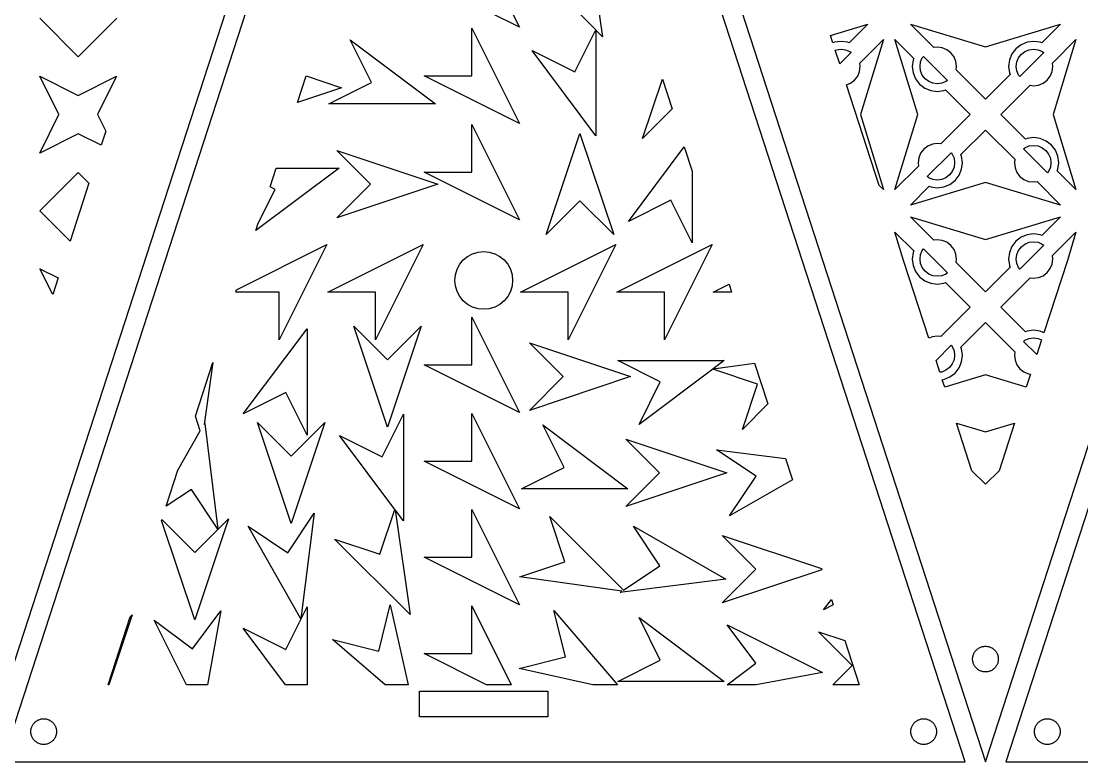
# Model space of a CAD drawing. Header units: metres. Extents: x 20 to 1108, y 20 to 485.
# Drawn here: x 726.4 to 891.5, y 253.8 to 369.2 of the extents above; entities that cross this region are included whole.
import ezdxf

# ---------------------------------------------------------------- set-up
doc = ezdxf.new("R2010")
doc.units = ezdxf.units.M

msp = doc.modelspace()

# ---------------------------------------------------------------- linework, layer by layer
for p, q in [((720.235, 253.826), (795.235, 484.652)), ((798.389, 484.652), (723.389, 253.826)), ((873.389, 253.826), (798.389, 484.652)), ((801.544, 484.652), (876.544, 253.826)), ((876.544, 253.826), (951.544, 484.652)), ((954.698, 484.652), (879.698, 253.826)), ((796.534, 383.108), (803.958, 368.257)), ((814.563, 383.217), (816.911, 366.782)), ((815.832, 367.861), (805.172, 378.523)), ((803.958, 368.257), (789.109, 375.683)), ((735.235, 363.661), (729.244, 369.652)), ((741.226, 369.652), (735.235, 363.661)), ((852.395, 366.981), (858.232, 368.745)), ((858.232, 368.745), (855.305, 365.819)), ((868.516, 365.085), (864.855, 368.745)), ((864.855, 368.745), (876.541, 365.212)), ((876.547, 365.212), (888.232, 368.745)), ((888.232, 368.745), (885.305, 365.819)), ((796.534, 360.683), (796.534, 368.108)), ((796.534, 368.108), (803.958, 353.258)), ((812.559, 361.317), (815.832, 367.861)), ((816.911, 366.782), (815.88, 367.814)), ((815.88, 367.814), (815.88, 351.355)), ((852.774, 365.815), (852.395, 366.981)), ((780.899, 359.656), (777.579, 366.297)), ((777.579, 366.297), (790.86, 356.335)), ((853.033, 365.922), (852.774, 365.815)), ((854.044, 366.056), (853.033, 365.922)), ((855.055, 365.922), (854.044, 366.056)), ((855.305, 365.819), (855.055, 365.922)), ((856.977, 362.682), (860.637, 366.342)), ((860.637, 366.342), (857.103, 354.655)), ((865.984, 354.655), (862.451, 366.342)), ((862.451, 366.342), (865.378, 363.413)), ((869.044, 365.155), (868.516, 365.085)), ((869.821, 365.053), (869.044, 365.155)), ((876.541, 365.212), (876.541, 365.21)), ((876.541, 365.21), (876.544, 365.211)), ((876.544, 365.211), (876.547, 365.21)), ((876.547, 365.21), (876.547, 365.212)), ((882.093, 365.532), (881.283, 364.912)), ((883.033, 365.922), (882.093, 365.532)), ((884.044, 366.056), (883.033, 365.922)), ((885.055, 365.922), (884.044, 366.056)), ((885.305, 365.819), (885.055, 365.922)), ((886.977, 362.682), (890.637, 366.342)), ((890.637, 366.342), (887.103, 354.655)), ((805.919, 364.636), (812.559, 361.317)), ((815.88, 351.355), (805.919, 364.636)), ((853.144, 364.675), (853.347, 364.758)), ((853.836, 362.549), (853.144, 364.675)), ((853.347, 364.758), (854.044, 364.85)), ((855.609, 364.321), (853.836, 362.549)), ((854.044, 364.85), (854.741, 364.758)), ((854.741, 364.758), (855.393, 364.488)), ((855.393, 364.488), (855.609, 364.321)), ((865.378, 363.413), (865.274, 363.162)), ((866.438, 362.85), (866.708, 363.501)), ((866.708, 363.501), (866.875, 363.718)), ((866.875, 363.718), (870.609, 359.983)), ((870.545, 364.753), (869.821, 365.053)), ((871.168, 364.277), (870.545, 364.753)), ((871.644, 363.653), (871.168, 364.277)), ((871.944, 362.93), (871.644, 363.653)), ((880.663, 364.104), (880.273, 363.162)), ((881.283, 364.912), (880.663, 364.104)), ((881.438, 362.85), (881.708, 363.501)), ((881.708, 363.501), (882.137, 364.06)), ((885.609, 364.321), (881.874, 360.586)), ((882.137, 364.06), (882.695, 364.488)), ((882.695, 364.488), (883.347, 364.758)), ((883.347, 364.758), (884.044, 364.85)), ((884.044, 364.85), (884.741, 364.758)), ((884.741, 364.758), (885.393, 364.488)), ((885.393, 364.488), (885.609, 364.321)), ((856.944, 361.374), (857.047, 362.152)), ((857.047, 362.152), (856.977, 362.682)), ((865.274, 363.162), (865.141, 362.152)), ((865.141, 362.152), (865.274, 361.142)), ((866.347, 362.152), (866.438, 362.85)), ((866.438, 361.454), (866.347, 362.152)), ((872.047, 362.152), (871.944, 362.93)), ((871.977, 361.623), (872.047, 362.152)), ((880.273, 363.162), (880.141, 362.152)), ((880.141, 362.152), (880.273, 361.142)), ((881.347, 362.152), (881.438, 362.85)), ((881.438, 361.454), (881.347, 362.152)), ((886.944, 361.374), (887.047, 362.152)), ((887.047, 362.152), (886.977, 362.682)), ((732.239, 354.658), (729.249, 360.639)), ((729.249, 360.639), (735.228, 357.649)), ((735.242, 357.649), (741.221, 360.639)), ((741.221, 360.639), (738.231, 354.658)), ((769.378, 356.53), (770.723, 360.673)), ((770.723, 360.673), (776.264, 358.826)), ((789.109, 360.683), (796.534, 360.683)), ((803.958, 353.258), (789.109, 360.683)), ((823.139, 350.951), (826.216, 360.179)), ((826.216, 360.179), (827.724, 355.536)), ((856.168, 360.028), (856.644, 360.652)), ((856.644, 360.652), (856.944, 361.374)), ((865.274, 361.142), (865.664, 360.201)), ((865.664, 360.201), (866.284, 359.393)), ((866.708, 360.804), (866.438, 361.454)), ((867.137, 360.245), (866.708, 360.804)), ((867.695, 359.817), (867.137, 360.245)), ((876.544, 357.057), (871.977, 361.623)), ((880.378, 360.891), (876.544, 357.057)), ((880.273, 361.142), (880.378, 360.891)), ((881.708, 360.804), (881.438, 361.454)), ((881.874, 360.586), (881.708, 360.804)), ((886.168, 360.028), (886.644, 360.652)), ((886.644, 360.652), (886.944, 361.374)), ((776.264, 358.826), (769.378, 356.53)), ((774.259, 356.335), (780.899, 359.656)), ((854.896, 359.282), (855.545, 359.552)), ((859.988, 343.613), (854.896, 359.282)), ((855.545, 359.552), (856.168, 360.028)), ((866.284, 359.393), (867.093, 358.772)), ((867.093, 358.772), (868.033, 358.383)), ((868.347, 359.546), (867.695, 359.817)), ((869.044, 359.454), (868.347, 359.546)), ((869.741, 359.546), (869.044, 359.454)), ((870.393, 359.817), (869.741, 359.546)), ((870.055, 358.383), (870.306, 358.486)), ((870.306, 358.486), (874.14, 354.652)), ((870.609, 359.983), (870.393, 359.817)), ((878.948, 354.652), (883.515, 359.219)), ((883.515, 359.219), (884.044, 359.15)), ((884.044, 359.15), (884.821, 359.251)), ((884.821, 359.251), (885.545, 359.552)), ((885.545, 359.552), (886.168, 360.028)), ((735.228, 357.649), (735.228, 357.643)), ((735.228, 357.643), (735.235, 357.646)), ((735.235, 357.646), (735.242, 357.643)), ((735.242, 357.643), (735.242, 357.649)), ((868.033, 358.383), (869.044, 358.249)), ((869.044, 358.249), (870.055, 358.383)), ((790.86, 356.335), (774.259, 356.335)), ((827.724, 355.536), (823.139, 350.951)), ((729.249, 348.666), (732.239, 354.647)), ((732.245, 354.658), (732.239, 354.658)), ((732.239, 354.647), (732.245, 354.647)), ((732.242, 354.652), (732.245, 354.658)), ((732.245, 354.647), (732.242, 354.652)), ((738.231, 354.658), (738.225, 354.658)), ((738.225, 354.658), (738.228, 354.652)), ((738.228, 354.652), (738.225, 354.647)), ((738.225, 354.647), (738.231, 354.647)), ((738.231, 354.647), (739.531, 352.046)), ((857.103, 354.655), (857.102, 354.655)), ((857.102, 354.655), (857.102, 354.652)), ((857.102, 354.652), (857.102, 354.65)), ((857.102, 354.65), (857.103, 354.65)), ((857.103, 354.65), (860.637, 342.963)), ((862.451, 342.963), (865.984, 354.65)), ((865.986, 354.655), (865.984, 354.655)), ((865.984, 354.65), (865.986, 354.65)), ((865.985, 354.652), (865.986, 354.655)), ((865.986, 354.65), (865.985, 354.652)), ((874.14, 354.652), (869.573, 350.086)), ((882.782, 350.819), (878.948, 354.652)), ((887.103, 354.655), (887.102, 354.655)), ((887.102, 354.655), (887.102, 354.652)), ((887.102, 354.652), (887.102, 354.65)), ((887.102, 354.65), (887.103, 354.65)), ((887.103, 354.65), (890.637, 342.963)), ((739.531, 352.046), (738.823, 349.865)), ((796.534, 345.682), (796.534, 353.107)), ((796.534, 353.107), (803.958, 338.258)), ((872.71, 348.414), (876.544, 352.248)), ((876.544, 352.248), (881.11, 347.682)), ((735.228, 351.656), (729.249, 348.666)), ((735.235, 351.659), (735.228, 351.662)), ((735.228, 351.662), (735.228, 351.656)), ((735.242, 351.662), (735.235, 351.659)), ((735.242, 351.656), (735.242, 351.662)), ((738.823, 349.865), (735.242, 351.656)), ((808.139, 335.951), (813.389, 351.701)), ((813.389, 351.701), (818.639, 335.951)), ((883.033, 350.922), (882.782, 350.819)), ((884.044, 351.056), (883.033, 350.922)), ((885.055, 350.922), (884.044, 351.056)), ((885.995, 350.533), (885.055, 350.922)), ((886.804, 349.912), (885.995, 350.533)), ((780.764, 343.826), (775.514, 349.076)), ((775.514, 349.076), (791.264, 343.826)), ((820.918, 338.016), (829.639, 349.643)), ((829.639, 349.643), (830.88, 345.825)), ((866.443, 348.653), (866.144, 347.931)), ((866.92, 349.277), (866.443, 348.653)), ((867.543, 349.753), (866.92, 349.277)), ((867.478, 344.984), (871.214, 348.719)), ((868.267, 350.054), (867.543, 349.753)), ((869.044, 350.155), (868.267, 350.054)), ((869.573, 350.086), (869.044, 350.155)), ((871.214, 348.719), (871.38, 348.501)), ((882.478, 349.322), (882.695, 349.488)), ((886.213, 345.587), (882.478, 349.322)), ((882.695, 349.488), (883.347, 349.759)), ((883.347, 349.759), (884.044, 349.851)), ((884.044, 349.851), (884.741, 349.759)), ((884.741, 349.759), (885.393, 349.488)), ((885.393, 349.488), (885.951, 349.06)), ((885.951, 349.06), (886.38, 348.501)), ((887.424, 349.104), (886.804, 349.912)), ((887.813, 348.163), (887.424, 349.104)), ((866.144, 347.931), (866.041, 347.152)), ((866.041, 347.152), (866.11, 346.623)), ((871.38, 348.501), (871.649, 347.851)), ((871.649, 347.851), (871.741, 347.152)), ((871.741, 347.152), (871.649, 346.455)), ((872.814, 348.163), (872.71, 348.414)), ((872.947, 347.152), (872.814, 348.163)), ((872.814, 346.143), (872.947, 347.152)), ((881.11, 347.682), (881.041, 347.152)), ((881.041, 347.152), (881.144, 346.375)), ((886.38, 348.501), (886.649, 347.851)), ((886.649, 347.851), (886.741, 347.152)), ((886.741, 347.152), (886.649, 346.455)), ((887.947, 347.152), (887.813, 348.163)), ((887.813, 346.143), (887.947, 347.152)), ((729.244, 339.652), (735.235, 345.644)), ((735.235, 345.644), (736.908, 343.972)), ((775.861, 346.317), (762.9, 336.596)), ((765.108, 343.392), (766.058, 346.317)), ((766.058, 346.317), (775.861, 346.317)), ((789.109, 345.682), (796.534, 345.682)), ((803.958, 338.258), (789.109, 345.682)), ((830.88, 345.825), (830.88, 334.694)), ((866.11, 346.623), (862.451, 342.963)), ((870.951, 345.245), (870.393, 344.817)), ((871.38, 345.804), (870.951, 345.245)), ((871.649, 346.455), (871.38, 345.804)), ((872.425, 345.201), (872.814, 346.143)), ((881.144, 346.375), (881.443, 345.652)), ((881.443, 345.652), (881.92, 345.028)), ((886.38, 345.804), (886.213, 345.587)), ((886.649, 346.455), (886.38, 345.804)), ((887.71, 345.892), (887.813, 346.143)), ((890.637, 342.963), (887.71, 345.892)), ((736.908, 343.972), (733.968, 334.928)), ((791.264, 343.826), (775.514, 338.576)), ((775.514, 338.576), (780.764, 343.826)), ((860.637, 342.963), (859.988, 343.613)), ((876.541, 344.093), (864.855, 340.56)), ((867.695, 344.817), (867.478, 344.984)), ((868.347, 344.547), (867.695, 344.817)), ((869.044, 344.455), (868.347, 344.547)), ((869.741, 344.547), (869.044, 344.455)), ((870.393, 344.817), (869.741, 344.547)), ((870.055, 343.383), (870.995, 343.773)), ((870.995, 343.773), (871.805, 344.393)), ((871.805, 344.393), (872.425, 345.201)), ((876.544, 344.094), (876.541, 344.095)), ((876.541, 344.095), (876.541, 344.093)), ((876.547, 344.095), (876.544, 344.094)), ((876.547, 344.093), (876.547, 344.095)), ((888.232, 340.56), (876.547, 344.093)), ((881.92, 345.028), (882.543, 344.552)), ((882.543, 344.552), (883.267, 344.252)), ((883.267, 344.252), (884.044, 344.15)), ((884.044, 344.15), (884.572, 344.22)), ((884.572, 344.22), (888.232, 340.56)), ((763.273, 337.744), (765.899, 342.996)), ((765.899, 342.996), (765.108, 343.392)), ((864.855, 340.56), (867.783, 343.486)), ((867.783, 343.486), (868.033, 343.383)), ((868.033, 343.383), (869.044, 343.249)), ((869.044, 343.249), (870.055, 343.383)), ((813.389, 341.201), (808.139, 335.951)), ((818.639, 335.951), (813.389, 341.201)), ((827.559, 341.336), (820.918, 338.016)), ((830.88, 334.694), (827.559, 341.336)), ((733.968, 334.928), (729.244, 339.652)), ((868.516, 335.085), (864.855, 338.745)), ((864.855, 338.745), (876.541, 335.212)), ((876.547, 335.212), (888.232, 338.745)), ((888.232, 338.745), (885.305, 335.819)), ((762.9, 336.596), (763.273, 337.744)), ((863.792, 331.904), (862.451, 336.342)), ((862.451, 336.342), (865.378, 333.413)), ((882.093, 335.532), (881.283, 334.912)), ((883.033, 335.922), (882.093, 335.532)), ((884.044, 336.056), (883.033, 335.922)), ((885.055, 335.922), (884.044, 336.056)), ((885.305, 335.819), (885.055, 335.922)), ((886.977, 332.682), (890.637, 336.342)), ((890.637, 336.342), (889.296, 331.904)), ((759.902, 327.367), (773.958, 334.395)), ((773.958, 334.395), (766.534, 319.546)), ((774.109, 326.971), (788.958, 334.395)), ((788.958, 334.395), (781.534, 319.546)), ((804.108, 326.971), (818.958, 334.395)), ((818.958, 334.395), (811.533, 319.546)), ((819.108, 326.971), (833.958, 334.395)), ((833.958, 334.395), (826.533, 319.546)), ((866.708, 333.501), (866.875, 333.718)), ((866.875, 333.718), (870.609, 329.983)), ((869.044, 335.155), (868.516, 335.085)), ((869.821, 335.053), (869.044, 335.155)), ((870.545, 334.753), (869.821, 335.053)), ((871.168, 334.277), (870.545, 334.753)), ((871.644, 333.653), (871.168, 334.277)), ((876.541, 335.212), (876.541, 335.21)), ((876.541, 335.21), (876.544, 335.211)), ((876.544, 335.211), (876.547, 335.21)), ((876.547, 335.21), (876.547, 335.212)), ((880.663, 334.104), (880.273, 333.162)), ((881.283, 334.912), (880.663, 334.104)), ((881.708, 333.501), (882.137, 334.06)), ((885.609, 334.321), (881.874, 330.586)), ((882.137, 334.06), (882.695, 334.488)), ((882.695, 334.488), (883.347, 334.758)), ((883.347, 334.758), (884.044, 334.85)), ((884.044, 334.85), (884.741, 334.758)), ((884.741, 334.758), (885.393, 334.488)), ((885.393, 334.488), (885.609, 334.321)), ((795.208, 332.008), (795.889, 332.568)), ((795.889, 332.568), (796.668, 332.984)), ((796.668, 332.984), (797.512, 333.239)), ((797.512, 333.239), (798.389, 333.326)), ((798.389, 333.326), (799.267, 333.239)), ((799.267, 333.239), (800.111, 332.984)), ((800.111, 332.984), (800.889, 332.568)), ((800.889, 332.568), (801.571, 332.008)), ((865.274, 333.162), (865.141, 332.152)), ((865.141, 332.152), (865.274, 331.142)), ((865.378, 333.413), (865.274, 333.162)), ((866.347, 332.152), (866.438, 332.85)), ((866.438, 331.454), (866.347, 332.152)), ((866.438, 332.85), (866.708, 333.501)), ((871.944, 332.93), (871.644, 333.653)), ((872.047, 332.152), (871.944, 332.93)), ((871.977, 331.623), (872.047, 332.152)), ((880.273, 333.162), (880.141, 332.152)), ((880.141, 332.152), (880.273, 331.142)), ((881.347, 332.152), (881.438, 332.85)), ((881.438, 331.454), (881.347, 332.152)), ((881.438, 332.85), (881.708, 333.501)), ((886.944, 331.374), (887.047, 332.152)), ((887.047, 332.152), (886.977, 332.682)), ((729.249, 330.639), (732.11, 329.207)), ((731.265, 326.606), (729.249, 330.639)), ((793.976, 329.704), (794.232, 330.548)), ((794.232, 330.548), (794.648, 331.326)), ((794.648, 331.326), (795.208, 332.008)), ((801.571, 332.008), (802.131, 331.326)), ((802.131, 331.326), (802.547, 330.548)), ((802.547, 330.548), (802.803, 329.704)), ((867.717, 319.825), (863.792, 331.904)), ((865.274, 331.142), (865.664, 330.201)), ((866.708, 330.804), (866.438, 331.454)), ((867.137, 330.245), (866.708, 330.804)), ((876.544, 327.057), (871.977, 331.623)), ((880.378, 330.891), (876.544, 327.057)), ((880.273, 331.142), (880.378, 330.891)), ((881.708, 330.804), (881.438, 331.454)), ((881.874, 330.586), (881.708, 330.804)), ((889.296, 331.904), (885.647, 320.677)), ((886.168, 330.028), (886.644, 330.652)), ((886.644, 330.652), (886.944, 331.374)), ((732.11, 329.207), (731.265, 326.606)), ((793.889, 328.826), (793.976, 329.704)), ((793.976, 327.948), (793.889, 328.826)), ((802.803, 329.704), (802.889, 328.826)), ((802.889, 328.826), (802.803, 327.948)), ((865.664, 330.201), (866.284, 329.393)), ((866.284, 329.393), (867.093, 328.772)), ((867.093, 328.772), (868.033, 328.383)), ((867.695, 329.817), (867.137, 330.245)), ((868.347, 329.546), (867.695, 329.817)), ((869.044, 329.454), (868.347, 329.546)), ((869.741, 329.546), (869.044, 329.454)), ((870.393, 329.817), (869.741, 329.546)), ((870.609, 329.983), (870.393, 329.817)), ((878.948, 324.652), (883.515, 329.219)), ((883.515, 329.219), (884.044, 329.15)), ((884.044, 329.15), (884.821, 329.251)), ((884.821, 329.251), (885.545, 329.552)), ((885.545, 329.552), (886.168, 330.028)), ((759.773, 326.971), (759.902, 327.367)), ((794.232, 327.105), (793.976, 327.948)), ((794.648, 326.326), (794.232, 327.105)), ((802.547, 327.105), (802.131, 326.326)), ((802.803, 327.948), (802.547, 327.105)), ((834.108, 326.971), (836.601, 328.217)), ((836.601, 328.217), (837.006, 326.971)), ((868.033, 328.383), (869.044, 328.249)), ((869.044, 328.249), (870.055, 328.383)), ((870.055, 328.383), (870.306, 328.486)), ((870.306, 328.486), (874.14, 324.652)), ((766.534, 326.971), (759.773, 326.971)), ((766.534, 319.546), (766.534, 326.971)), ((781.534, 326.971), (774.109, 326.971)), ((781.534, 319.546), (781.534, 326.971)), ((795.208, 325.645), (794.648, 326.326)), ((795.889, 325.085), (795.208, 325.645)), ((801.571, 325.645), (800.889, 325.085)), ((802.131, 326.326), (801.571, 325.645)), ((811.533, 326.971), (804.108, 326.971)), ((811.533, 319.546), (811.533, 326.971)), ((826.533, 326.971), (819.108, 326.971)), ((826.533, 319.546), (826.533, 326.971)), ((837.006, 326.971), (834.108, 326.971)), ((796.668, 324.669), (795.889, 325.085)), ((797.512, 324.413), (796.668, 324.669)), ((798.389, 324.326), (797.512, 324.413)), ((799.267, 324.413), (798.389, 324.326)), ((800.111, 324.669), (799.267, 324.413)), ((800.889, 325.085), (800.111, 324.669)), ((874.14, 324.652), (869.573, 320.086)), ((882.782, 320.819), (878.948, 324.652)), ((796.534, 315.683), (796.534, 323.108)), ((796.534, 323.108), (803.958, 308.258)), ((872.71, 318.414), (876.544, 322.248)), ((876.544, 322.248), (881.11, 317.682)), ((760.919, 308.016), (770.88, 321.298)), ((770.88, 321.298), (770.88, 304.695)), ((778.139, 321.701), (783.389, 316.451)), ((783.389, 305.951), (778.139, 321.701)), ((783.389, 316.451), (788.639, 321.701)), ((788.639, 321.701), (783.389, 305.951)), ((883.033, 320.922), (882.782, 320.819)), ((884.044, 321.056), (883.033, 320.922)), ((885.055, 320.922), (884.044, 321.056)), ((885.647, 320.677), (885.055, 320.922)), ((810.764, 313.826), (805.514, 319.076)), ((805.514, 319.076), (821.264, 313.826)), ((868.267, 320.054), (867.717, 319.825)), ((869.044, 320.155), (868.267, 320.054)), ((869.573, 320.086), (869.044, 320.155)), ((882.478, 319.322), (882.695, 319.488)), ((884.538, 317.263), (882.478, 319.322)), ((882.695, 319.488), (883.347, 319.759)), ((883.347, 319.759), (884.044, 319.851)), ((884.044, 319.851), (884.741, 319.759)), ((885.277, 319.536), (884.538, 317.263)), ((884.741, 319.759), (885.277, 319.536)), ((868.846, 316.351), (871.214, 318.719)), ((871.214, 318.719), (871.38, 318.501)), ((871.38, 318.501), (871.649, 317.851)), ((871.649, 317.851), (871.741, 317.152)), ((872.814, 318.163), (872.71, 318.414)), ((872.947, 317.152), (872.814, 318.163)), ((881.11, 317.682), (881.041, 317.152)), ((753.494, 307.645), (756.222, 316.04)), ((756.222, 316.04), (754.843, 306.39)), ((789.109, 315.683), (796.534, 315.683)), ((803.958, 308.258), (789.109, 315.683)), ((825.899, 312.996), (819.258, 316.317)), ((819.258, 316.317), (835.86, 316.317)), ((835.86, 316.317), (834.131, 315.02)), ((834.131, 315.02), (840.59, 315.942)), ((840.59, 315.942), (842.658, 309.574)), ((869.444, 314.509), (868.846, 316.351)), ((871.38, 315.804), (870.951, 315.245)), ((871.649, 316.455), (871.38, 315.804)), ((871.741, 317.152), (871.649, 316.455)), ((872.425, 315.201), (872.814, 316.143)), ((872.814, 316.143), (872.947, 317.152)), ((881.041, 317.152), (881.144, 316.375)), ((881.144, 316.375), (881.443, 315.652)), ((881.443, 315.652), (881.92, 315.028)), ((834.072, 314.976), (822.579, 306.356)), ((841.041, 312.652), (834.072, 314.976)), ((869.741, 314.547), (869.444, 314.509)), ((870.393, 314.817), (869.741, 314.547)), ((876.541, 314.093), (870.202, 312.177)), ((870.951, 315.245), (870.393, 314.817)), ((870.995, 313.773), (871.805, 314.393)), ((871.805, 314.393), (872.425, 315.201)), ((876.544, 314.094), (876.541, 314.095)), ((876.541, 314.095), (876.541, 314.093)), ((876.547, 314.095), (876.544, 314.094)), ((876.547, 314.093), (876.547, 314.095)), ((882.886, 312.177), (876.547, 314.093)), ((881.92, 315.028), (882.543, 314.552)), ((882.543, 314.552), (883.267, 314.252)), ((883.548, 314.214), (882.886, 312.177)), ((883.267, 314.252), (883.548, 314.214)), ((821.264, 313.826), (805.514, 308.576)), ((805.514, 308.576), (810.764, 313.826)), ((822.579, 306.356), (825.899, 312.996)), ((838.693, 305.609), (841.041, 312.652)), ((869.82, 313.352), (870.055, 313.383)), ((870.202, 312.177), (869.82, 313.352)), ((870.055, 313.383), (870.995, 313.773)), ((767.559, 311.336), (760.919, 308.016)), ((770.88, 304.695), (767.559, 311.336)), ((842.658, 309.574), (838.693, 305.609)), ((754.255, 305.36), (753.494, 307.645)), ((782.559, 301.317), (785.88, 307.958)), ((785.88, 307.958), (785.88, 291.356)), ((796.534, 300.683), (796.534, 308.108)), ((796.534, 308.108), (803.958, 293.258)), ((754.843, 306.39), (754.934, 306.549)), ((754.934, 306.549), (756.993, 290.074)), ((763.139, 306.701), (768.389, 301.451)), ((768.389, 290.951), (763.139, 306.701)), ((768.389, 301.451), (773.639, 306.701)), ((773.639, 306.701), (768.389, 290.951)), ((810.899, 299.656), (807.579, 306.298)), ((807.579, 306.298), (820.86, 296.336)), ((874.427, 299.174), (872.021, 306.578)), ((872.021, 306.578), (876.541, 305.212)), ((876.547, 305.212), (881.066, 306.578)), ((881.066, 306.578), (878.66, 299.174)), ((750.769, 299.261), (754.255, 305.36)), ((784.539, 293.144), (775.919, 304.637)), ((775.919, 304.637), (782.559, 301.317)), ((825.764, 298.826), (820.514, 304.076)), ((820.514, 304.076), (836.264, 298.826)), ((876.541, 305.212), (876.541, 305.21)), ((876.541, 305.21), (876.544, 305.211)), ((876.544, 305.211), (876.547, 305.21)), ((876.547, 305.21), (876.547, 305.212)), ((840.815, 298.312), (834.638, 302.43)), ((834.638, 302.43), (845.418, 301.082)), ((789.109, 300.683), (796.534, 300.683)), ((803.958, 293.258), (789.109, 300.683)), ((845.418, 301.082), (846.504, 297.738)), ((748.939, 293.629), (750.769, 299.261)), ((804.258, 296.336), (810.899, 299.656)), ((876.544, 297.057), (874.427, 299.174)), ((878.66, 299.174), (876.544, 297.057)), ((836.264, 298.826), (820.514, 293.576)), ((820.514, 293.576), (825.764, 298.826)), ((836.697, 292.134), (840.815, 298.312)), ((846.504, 297.738), (836.697, 292.134)), ((752.875, 296.252), (748.939, 293.629)), ((756.993, 290.074), (752.875, 296.252)), ((820.86, 296.336), (804.258, 296.336)), ((767.875, 286.401), (771.993, 292.578)), ((771.993, 292.578), (769.934, 276.105)), ((782.216, 286.175), (784.539, 293.144)), ((785.88, 291.356), (784.583, 293.085)), ((784.583, 293.085), (786.912, 276.782)), ((796.534, 285.683), (796.534, 293.108)), ((796.534, 293.108), (803.958, 278.258)), ((748.227, 291.438), (748.271, 291.57)), ((753.389, 275.951), (748.227, 291.438)), ((748.271, 291.57), (753.389, 286.451)), ((753.389, 286.451), (758.639, 291.701)), ((758.639, 291.701), (753.389, 275.951)), ((811.041, 285), (808.693, 292.044)), ((808.693, 292.044), (820.164, 280.574)), ((761.697, 290.519), (767.875, 286.401)), ((769.934, 276.105), (761.697, 290.519)), ((825.815, 284.341), (821.697, 290.519)), ((821.697, 290.519), (836.111, 282.282)), ((775.172, 288.523), (782.216, 286.175)), ((786.912, 276.782), (775.172, 288.523)), ((840.764, 283.826), (835.514, 289.076)), ((835.514, 289.076), (850.995, 283.916)), ((789.109, 285.683), (796.534, 285.683)), ((803.958, 278.258), (789.109, 285.683)), ((803.998, 282.652), (811.041, 285)), ((820.164, 280.574), (825.815, 284.341)), ((819.879, 280.384), (803.998, 282.652)), ((835.514, 278.576), (840.764, 283.826)), ((851.048, 283.754), (835.514, 278.576)), ((850.995, 283.916), (851.048, 283.754)), ((836.111, 282.282), (820.418, 280.32)), ((819.638, 280.223), (819.879, 280.384)), ((820.368, 280.314), (819.638, 280.223)), ((820.433, 280.305), (820.368, 280.314)), ((820.418, 280.32), (820.433, 280.305)), ((767.559, 271.317), (770.88, 277.958)), ((770.88, 277.958), (770.88, 265.826)), ((782.039, 271.077), (783.84, 278.28)), ((783.84, 278.28), (786.607, 265.826)), ((796.534, 270.683), (796.534, 278.108)), ((796.534, 278.108), (802.674, 265.826)), ((851.336, 277.516), (852.55, 279.133)), ((852.832, 278.264), (851.336, 277.516)), ((852.55, 279.133), (852.832, 278.264)), ((739.906, 265.826), (743.344, 276.405)), ((743.639, 276.701), (740.014, 265.826)), ((743.344, 276.405), (743.639, 276.701)), ((752.105, 265.826), (747.079, 275.88)), ((747.079, 275.88), (753.018, 271.425)), ((753.018, 271.425), (757.473, 277.365)), ((757.473, 277.365), (755.375, 265.826)), ((811.139, 270.177), (809.338, 277.38)), ((809.338, 277.38), (819.241, 265.826)), ((825.899, 269.656), (822.579, 276.298)), ((822.579, 276.298), (835.86, 266.336)), ((767.527, 265.826), (760.919, 274.637)), ((760.919, 274.637), (767.559, 271.317)), ((840.791, 269.197), (836.336, 275.138)), ((836.336, 275.138), (851.185, 267.713)), ((783.063, 265.826), (774.836, 272.878)), ((774.836, 272.878), (782.039, 271.077)), ((855.764, 268.826), (850.514, 274.076)), ((850.514, 274.076), (854.639, 272.701)), ((854.639, 272.701), (856.873, 265.826)), ((874.855, 270.898), (874.926, 271.001)), ((874.926, 271.001), (875.003, 271.102)), ((875.003, 271.102), (875.086, 271.195)), ((875.086, 271.195), (875.175, 271.284)), ((875.175, 271.284), (875.269, 271.367)), ((875.269, 271.367), (875.368, 271.444)), ((875.368, 271.444), (875.473, 271.515)), ((875.473, 271.515), (875.58, 271.578)), ((875.58, 271.578), (875.692, 271.636)), ((875.692, 271.636), (875.808, 271.686)), ((875.808, 271.686), (875.926, 271.729)), ((875.926, 271.729), (876.047, 271.764)), ((876.047, 271.764), (876.169, 271.79)), ((876.169, 271.79), (876.293, 271.811)), ((876.293, 271.811), (876.418, 271.822)), ((876.418, 271.822), (876.544, 271.826)), ((876.544, 271.826), (876.67, 271.822)), ((876.67, 271.822), (876.795, 271.811)), ((876.795, 271.811), (876.919, 271.79)), ((876.919, 271.79), (877.041, 271.764)), ((877.041, 271.764), (877.162, 271.729)), ((877.162, 271.729), (877.28, 271.686)), ((877.28, 271.686), (877.395, 271.636)), ((877.395, 271.636), (877.508, 271.578)), ((877.508, 271.578), (877.615, 271.515)), ((877.615, 271.515), (877.72, 271.444)), ((877.72, 271.444), (877.818, 271.367)), ((877.818, 271.367), (877.913, 271.284)), ((877.913, 271.284), (878.002, 271.195)), ((878.002, 271.195), (878.085, 271.102)), ((878.085, 271.102), (878.162, 271.001)), ((878.162, 271.001), (878.232, 270.898)), ((798.821, 265.826), (789.109, 270.683)), ((789.109, 270.683), (796.534, 270.683)), ((803.935, 268.376), (811.139, 270.177)), ((819.258, 266.336), (825.899, 269.656)), ((874.544, 269.826), (874.548, 269.951)), ((874.548, 269.7), (874.544, 269.826)), ((874.548, 269.951), (874.56, 270.076)), ((874.56, 269.575), (874.548, 269.7)), ((874.56, 270.076), (874.579, 270.201)), ((874.579, 269.451), (874.56, 269.575)), ((874.579, 270.201), (874.606, 270.323)), ((874.606, 269.328), (874.579, 269.451)), ((874.606, 270.323), (874.642, 270.444)), ((874.642, 269.208), (874.606, 269.328)), ((874.642, 270.444), (874.685, 270.563)), ((874.685, 270.563), (874.734, 270.678)), ((874.734, 270.678), (874.791, 270.789)), ((874.791, 270.789), (874.855, 270.898)), ((878.232, 270.898), (878.297, 270.789)), ((878.297, 270.789), (878.353, 270.678)), ((878.353, 270.678), (878.403, 270.563)), ((878.403, 270.563), (878.446, 270.444)), ((878.446, 270.444), (878.481, 270.323)), ((878.481, 269.328), (878.446, 269.208)), ((878.481, 270.323), (878.509, 270.201)), ((878.509, 269.451), (878.481, 269.328)), ((878.509, 270.201), (878.528, 270.076)), ((878.528, 269.575), (878.509, 269.451)), ((878.528, 270.076), (878.54, 269.951)), ((878.54, 269.7), (878.528, 269.575)), ((878.54, 269.951), (878.544, 269.826)), ((878.544, 269.826), (878.54, 269.7)), ((815.411, 265.826), (803.935, 268.376)), ((836.296, 265.826), (840.791, 269.197)), ((851.185, 267.713), (840.808, 265.826)), ((852.764, 265.826), (855.764, 268.826)), ((874.685, 269.091), (874.642, 269.208)), ((874.734, 268.975), (874.685, 269.091)), ((874.791, 268.862), (874.734, 268.975)), ((874.855, 268.754), (874.791, 268.862)), ((874.926, 268.651), (874.855, 268.754)), ((875.003, 268.552), (874.926, 268.651)), ((875.086, 268.457), (875.003, 268.552)), ((875.175, 268.368), (875.086, 268.457)), ((875.269, 268.285), (875.175, 268.368)), ((875.368, 268.208), (875.269, 268.285)), ((875.473, 268.138), (875.368, 268.208)), ((875.58, 268.073), (875.473, 268.138)), ((875.692, 268.017), (875.58, 268.073)), ((875.808, 267.967), (875.692, 268.017)), ((875.926, 267.925), (875.808, 267.967)), ((876.047, 267.89), (875.926, 267.925)), ((876.169, 267.861), (876.047, 267.89)), ((876.293, 267.843), (876.169, 267.861)), ((876.418, 267.83), (876.293, 267.843)), ((876.544, 267.826), (876.418, 267.83)), ((876.67, 267.83), (876.544, 267.826)), ((876.795, 267.843), (876.67, 267.83)), ((876.919, 267.861), (876.795, 267.843)), ((877.041, 267.89), (876.919, 267.861)), ((877.162, 267.925), (877.041, 267.89)), ((877.28, 267.967), (877.162, 267.925)), ((877.395, 268.017), (877.28, 267.967)), ((877.508, 268.073), (877.395, 268.017)), ((877.615, 268.138), (877.508, 268.073)), ((877.72, 268.208), (877.615, 268.138)), ((877.818, 268.285), (877.72, 268.208)), ((877.913, 268.368), (877.818, 268.285)), ((878.002, 268.457), (877.913, 268.368)), ((878.085, 268.552), (878.002, 268.457)), ((878.162, 268.651), (878.085, 268.552)), ((878.232, 268.754), (878.162, 268.651)), ((878.297, 268.862), (878.232, 268.754)), ((878.353, 268.975), (878.297, 268.862)), ((878.403, 269.091), (878.353, 268.975)), ((878.446, 269.208), (878.403, 269.091)), ((835.86, 266.336), (819.258, 266.336)), ((740.014, 265.826), (739.906, 265.826)), ((755.375, 265.826), (752.105, 265.826)), ((770.88, 265.826), (767.527, 265.826)), ((786.607, 265.826), (783.063, 265.826)), ((788.389, 260.826), (788.389, 264.826)), ((788.389, 264.826), (808.389, 264.826)), ((802.674, 265.826), (798.821, 265.826)), ((808.389, 264.826), (808.389, 260.826)), ((819.241, 265.826), (815.411, 265.826)), ((840.808, 265.826), (836.296, 265.826)), ((856.873, 265.826), (852.764, 265.826)), ((728.002, 259.265), (728.052, 259.38)), ((728.052, 259.38), (728.109, 259.492)), ((728.109, 259.492), (728.173, 259.601)), ((728.173, 259.601), (728.244, 259.704)), ((728.244, 259.704), (728.32, 259.804)), ((728.32, 259.804), (728.404, 259.898)), ((728.404, 259.898), (728.492, 259.986)), ((728.492, 259.986), (728.587, 260.069)), ((728.587, 260.069), (728.686, 260.147)), ((728.686, 260.147), (728.79, 260.217)), ((728.79, 260.217), (728.898, 260.281)), ((728.898, 260.281), (729.01, 260.338)), ((729.01, 260.338), (729.126, 260.388)), ((729.126, 260.388), (729.244, 260.431)), ((729.244, 260.431), (729.364, 260.466)), ((729.364, 260.466), (729.487, 260.493)), ((729.487, 260.493), (729.611, 260.513)), ((729.611, 260.513), (729.736, 260.525)), ((729.736, 260.525), (729.861, 260.528)), ((729.861, 260.528), (729.987, 260.525)), ((729.987, 260.525), (730.112, 260.513)), ((730.112, 260.513), (730.236, 260.493)), ((730.236, 260.493), (730.359, 260.466)), ((730.359, 260.466), (730.479, 260.431)), ((730.479, 260.431), (730.598, 260.388)), ((730.598, 260.388), (730.713, 260.338)), ((730.713, 260.338), (730.825, 260.281)), ((730.825, 260.281), (730.933, 260.217)), ((730.933, 260.217), (731.037, 260.147)), ((731.037, 260.147), (731.137, 260.069)), ((731.137, 260.069), (731.23, 259.986)), ((731.23, 259.986), (731.319, 259.898)), ((731.319, 259.898), (731.403, 259.804)), ((731.403, 259.804), (731.479, 259.704)), ((731.479, 259.704), (731.551, 259.601)), ((731.551, 259.601), (731.614, 259.492)), ((731.614, 259.492), (731.672, 259.38)), ((731.672, 259.38), (731.722, 259.265)), ((808.389, 260.826), (788.389, 260.826)), ((865.057, 259.265), (865.107, 259.38)), ((865.107, 259.38), (865.165, 259.492)), ((865.165, 259.492), (865.228, 259.601)), ((865.228, 259.601), (865.3, 259.704)), ((865.3, 259.704), (865.376, 259.804)), ((865.376, 259.804), (865.46, 259.898)), ((865.46, 259.898), (865.549, 259.986)), ((865.549, 259.986), (865.642, 260.069)), ((865.642, 260.069), (865.742, 260.147)), ((865.742, 260.147), (865.846, 260.217)), ((865.846, 260.217), (865.954, 260.281)), ((865.954, 260.281), (866.066, 260.338)), ((866.066, 260.338), (866.181, 260.388)), ((866.181, 260.388), (866.3, 260.431)), ((866.3, 260.431), (866.42, 260.466)), ((866.42, 260.466), (866.543, 260.493)), ((866.543, 260.493), (866.667, 260.513)), ((866.667, 260.513), (866.792, 260.525)), ((866.792, 260.525), (866.918, 260.528)), ((866.918, 260.528), (867.043, 260.525)), ((867.043, 260.525), (867.168, 260.513)), ((867.168, 260.513), (867.292, 260.493)), ((867.292, 260.493), (867.415, 260.466)), ((867.415, 260.466), (867.535, 260.431)), ((867.535, 260.431), (867.653, 260.388)), ((867.653, 260.388), (867.769, 260.338)), ((867.769, 260.338), (867.881, 260.281)), ((867.881, 260.281), (867.989, 260.217)), ((867.989, 260.217), (868.093, 260.147)), ((868.093, 260.147), (868.192, 260.069)), ((868.192, 260.069), (868.287, 259.986)), ((868.287, 259.986), (868.375, 259.898)), ((868.375, 259.898), (868.459, 259.804)), ((868.459, 259.804), (868.535, 259.704)), ((868.535, 259.704), (868.606, 259.601)), ((868.606, 259.601), (868.67, 259.492)), ((868.67, 259.492), (868.727, 259.38)), ((868.727, 259.38), (868.777, 259.265)), ((884.311, 259.265), (884.36, 259.38)), ((884.36, 259.38), (884.418, 259.492)), ((884.418, 259.492), (884.481, 259.601)), ((884.481, 259.601), (884.553, 259.704)), ((884.553, 259.704), (884.629, 259.804)), ((884.629, 259.804), (884.713, 259.898)), ((884.713, 259.898), (884.801, 259.986)), ((884.801, 259.986), (884.896, 260.069)), ((884.896, 260.069), (884.995, 260.147)), ((884.995, 260.147), (885.099, 260.217)), ((885.099, 260.217), (885.207, 260.281)), ((885.207, 260.281), (885.318, 260.338)), ((885.318, 260.338), (885.435, 260.388)), ((885.435, 260.388), (885.553, 260.431)), ((885.553, 260.431), (885.673, 260.466)), ((885.673, 260.466), (885.796, 260.493)), ((885.796, 260.493), (885.92, 260.513)), ((885.92, 260.513), (886.045, 260.525)), ((886.045, 260.525), (886.17, 260.528)), ((886.17, 260.528), (886.296, 260.525)), ((886.296, 260.525), (886.421, 260.513)), ((886.421, 260.513), (886.545, 260.493)), ((886.545, 260.493), (886.668, 260.466)), ((886.668, 260.466), (886.788, 260.431)), ((886.788, 260.431), (886.906, 260.388)), ((886.906, 260.388), (887.022, 260.338)), ((887.022, 260.338), (887.134, 260.281)), ((887.134, 260.281), (887.242, 260.217)), ((887.242, 260.217), (887.346, 260.147)), ((887.346, 260.147), (887.445, 260.069)), ((887.445, 260.069), (887.539, 259.986)), ((887.539, 259.986), (887.628, 259.898)), ((887.628, 259.898), (887.712, 259.804)), ((887.712, 259.804), (887.788, 259.704)), ((887.788, 259.704), (887.859, 259.601)), ((887.859, 259.601), (887.923, 259.492)), ((887.923, 259.492), (887.981, 259.38)), ((887.981, 259.38), (888.03, 259.265)), ((727.861, 258.528), (727.866, 258.654)), ((727.866, 258.403), (727.861, 258.528)), ((727.866, 258.654), (727.878, 258.779)), ((727.878, 258.277), (727.866, 258.403)), ((727.878, 258.779), (727.897, 258.903)), ((727.897, 258.153), (727.878, 258.277)), ((727.897, 258.903), (727.925, 259.026)), ((727.925, 258.031), (727.897, 258.153)), ((727.925, 259.026), (727.96, 259.147)), ((727.96, 257.91), (727.925, 258.031)), ((727.96, 259.147), (728.002, 259.265)), ((728.002, 257.792), (727.96, 257.91)), ((728.052, 257.677), (728.002, 257.792)), ((731.722, 257.792), (731.672, 257.677)), ((731.722, 259.265), (731.764, 259.147)), ((731.764, 257.91), (731.722, 257.792)), ((731.764, 259.147), (731.799, 259.026)), ((731.799, 258.031), (731.764, 257.91)), ((731.799, 259.026), (731.826, 258.903)), ((731.826, 258.153), (731.799, 258.031)), ((731.826, 258.903), (731.846, 258.779)), ((731.846, 258.277), (731.826, 258.153)), ((731.846, 258.779), (731.857, 258.654)), ((731.857, 258.403), (731.846, 258.277)), ((731.857, 258.654), (731.861, 258.528)), ((731.861, 258.528), (731.857, 258.403)), ((864.918, 258.528), (864.922, 258.654)), ((864.922, 258.403), (864.918, 258.528)), ((864.922, 258.654), (864.933, 258.779)), ((864.933, 258.277), (864.922, 258.403)), ((864.933, 258.779), (864.953, 258.903)), ((864.953, 258.153), (864.933, 258.277)), ((864.953, 258.903), (864.98, 259.026)), ((864.98, 258.031), (864.953, 258.153)), ((864.98, 259.026), (865.015, 259.147)), ((865.015, 257.91), (864.98, 258.031)), ((865.015, 259.147), (865.057, 259.265)), ((865.057, 257.792), (865.015, 257.91)), ((865.107, 257.677), (865.057, 257.792)), ((868.777, 257.792), (868.727, 257.677)), ((868.777, 259.265), (868.819, 259.147)), ((868.819, 257.91), (868.777, 257.792)), ((868.819, 259.147), (868.854, 259.026)), ((868.854, 258.031), (868.819, 257.91)), ((868.854, 259.026), (868.882, 258.903)), ((868.882, 258.153), (868.854, 258.031)), ((868.882, 258.903), (868.901, 258.779)), ((868.901, 258.277), (868.882, 258.153)), ((868.901, 258.779), (868.913, 258.654)), ((868.913, 258.403), (868.901, 258.277)), ((868.913, 258.654), (868.918, 258.528)), ((868.918, 258.528), (868.913, 258.403)), ((884.17, 258.528), (884.175, 258.654)), ((884.175, 258.403), (884.17, 258.528)), ((884.175, 258.654), (884.187, 258.779)), ((884.187, 258.277), (884.175, 258.403)), ((884.187, 258.779), (884.206, 258.903)), ((884.206, 258.153), (884.187, 258.277)), ((884.206, 258.903), (884.233, 259.026)), ((884.233, 258.031), (884.206, 258.153)), ((884.233, 259.026), (884.269, 259.147)), ((884.269, 257.91), (884.233, 258.031)), ((884.269, 259.147), (884.311, 259.265)), ((884.311, 257.792), (884.269, 257.91)), ((884.36, 257.677), (884.311, 257.792)), ((888.03, 257.792), (887.981, 257.677)), ((888.03, 259.265), (888.072, 259.147)), ((888.072, 257.91), (888.03, 257.792)), ((888.072, 259.147), (888.107, 259.026)), ((888.107, 258.031), (888.072, 257.91)), ((888.107, 259.026), (888.135, 258.903)), ((888.135, 258.153), (888.107, 258.031)), ((888.135, 258.903), (888.154, 258.779)), ((888.154, 258.277), (888.135, 258.153)), ((888.154, 258.779), (888.166, 258.654)), ((888.166, 258.403), (888.154, 258.277)), ((888.166, 258.654), (888.17, 258.528)), ((888.17, 258.528), (888.166, 258.403)), ((728.109, 257.566), (728.052, 257.677)), ((728.173, 257.457), (728.109, 257.566)), ((728.244, 257.353), (728.173, 257.457)), ((728.32, 257.254), (728.244, 257.353)), ((728.404, 257.159), (728.32, 257.254)), ((728.492, 257.07), (728.404, 257.159)), ((728.587, 256.987), (728.492, 257.07)), ((728.686, 256.91), (728.587, 256.987)), ((728.79, 256.84), (728.686, 256.91)), ((728.898, 256.776), (728.79, 256.84)), ((729.01, 256.719), (728.898, 256.776)), ((729.126, 256.669), (729.01, 256.719)), ((729.244, 256.626), (729.126, 256.669)), ((729.364, 256.591), (729.244, 256.626)), ((729.487, 256.564), (729.364, 256.591)), ((729.611, 256.544), (729.487, 256.564)), ((729.736, 256.532), (729.611, 256.544)), ((729.861, 256.528), (729.736, 256.532)), ((729.987, 256.532), (729.861, 256.528)), ((730.112, 256.544), (729.987, 256.532)), ((730.236, 256.564), (730.112, 256.544)), ((730.359, 256.591), (730.236, 256.564)), ((730.479, 256.626), (730.359, 256.591)), ((730.598, 256.669), (730.479, 256.626)), ((730.713, 256.719), (730.598, 256.669)), ((730.825, 256.776), (730.713, 256.719)), ((730.933, 256.84), (730.825, 256.776)), ((731.037, 256.91), (730.933, 256.84)), ((731.137, 256.987), (731.037, 256.91)), ((731.23, 257.07), (731.137, 256.987)), ((731.319, 257.159), (731.23, 257.07)), ((731.403, 257.254), (731.319, 257.159)), ((731.479, 257.353), (731.403, 257.254)), ((731.551, 257.457), (731.479, 257.353)), ((731.614, 257.566), (731.551, 257.457)), ((731.672, 257.677), (731.614, 257.566)), ((865.165, 257.566), (865.107, 257.677)), ((865.228, 257.457), (865.165, 257.566)), ((865.3, 257.353), (865.228, 257.457)), ((865.376, 257.254), (865.3, 257.353)), ((865.46, 257.159), (865.376, 257.254)), ((865.549, 257.07), (865.46, 257.159)), ((865.642, 256.987), (865.549, 257.07)), ((865.742, 256.91), (865.642, 256.987)), ((865.846, 256.84), (865.742, 256.91)), ((865.954, 256.776), (865.846, 256.84)), ((866.066, 256.719), (865.954, 256.776)), ((866.181, 256.669), (866.066, 256.719)), ((866.3, 256.626), (866.181, 256.669)), ((866.42, 256.591), (866.3, 256.626)), ((866.543, 256.564), (866.42, 256.591)), ((866.667, 256.544), (866.543, 256.564)), ((866.792, 256.532), (866.667, 256.544)), ((866.918, 256.528), (866.792, 256.532)), ((867.043, 256.532), (866.918, 256.528)), ((867.168, 256.544), (867.043, 256.532)), ((867.292, 256.564), (867.168, 256.544)), ((867.415, 256.591), (867.292, 256.564)), ((867.535, 256.626), (867.415, 256.591)), ((867.653, 256.669), (867.535, 256.626)), ((867.769, 256.719), (867.653, 256.669)), ((867.881, 256.776), (867.769, 256.719)), ((867.989, 256.84), (867.881, 256.776)), ((868.093, 256.91), (867.989, 256.84)), ((868.192, 256.987), (868.093, 256.91)), ((868.287, 257.07), (868.192, 256.987)), ((868.375, 257.159), (868.287, 257.07)), ((868.459, 257.254), (868.375, 257.159)), ((868.535, 257.353), (868.459, 257.254)), ((868.606, 257.457), (868.535, 257.353)), ((868.67, 257.566), (868.606, 257.457)), ((868.727, 257.677), (868.67, 257.566)), ((884.418, 257.566), (884.36, 257.677)), ((884.481, 257.457), (884.418, 257.566)), ((884.553, 257.353), (884.481, 257.457)), ((884.629, 257.254), (884.553, 257.353)), ((884.713, 257.159), (884.629, 257.254)), ((884.801, 257.07), (884.713, 257.159)), ((884.896, 256.987), (884.801, 257.07)), ((884.995, 256.91), (884.896, 256.987)), ((885.099, 256.84), (884.995, 256.91)), ((885.207, 256.776), (885.099, 256.84)), ((885.318, 256.719), (885.207, 256.776)), ((885.435, 256.669), (885.318, 256.719)), ((885.553, 256.626), (885.435, 256.669)), ((885.673, 256.591), (885.553, 256.626)), ((885.796, 256.564), (885.673, 256.591)), ((885.92, 256.544), (885.796, 256.564)), ((886.045, 256.532), (885.92, 256.544)), ((886.17, 256.528), (886.045, 256.532)), ((886.296, 256.532), (886.17, 256.528)), ((886.421, 256.544), (886.296, 256.532)), ((886.545, 256.564), (886.421, 256.544)), ((886.668, 256.591), (886.545, 256.564)), ((886.788, 256.626), (886.668, 256.591)), ((886.906, 256.669), (886.788, 256.626)), ((887.022, 256.719), (886.906, 256.669)), ((887.134, 256.776), (887.022, 256.719)), ((887.242, 256.84), (887.134, 256.776)), ((887.346, 256.91), (887.242, 256.84)), ((887.445, 256.987), (887.346, 256.91)), ((887.539, 257.07), (887.445, 256.987)), ((887.628, 257.159), (887.539, 257.07)), ((887.712, 257.254), (887.628, 257.159)), ((887.788, 257.353), (887.712, 257.254)), ((887.859, 257.457), (887.788, 257.353)), ((887.923, 257.566), (887.859, 257.457)), ((887.981, 257.677), (887.923, 257.566)), ((723.389, 253.826), (873.389, 253.826)), ((879.698, 253.826), (1029.7, 253.826))]:
    msp.add_line(p, q)

doc.saveas('drawing.dxf')
